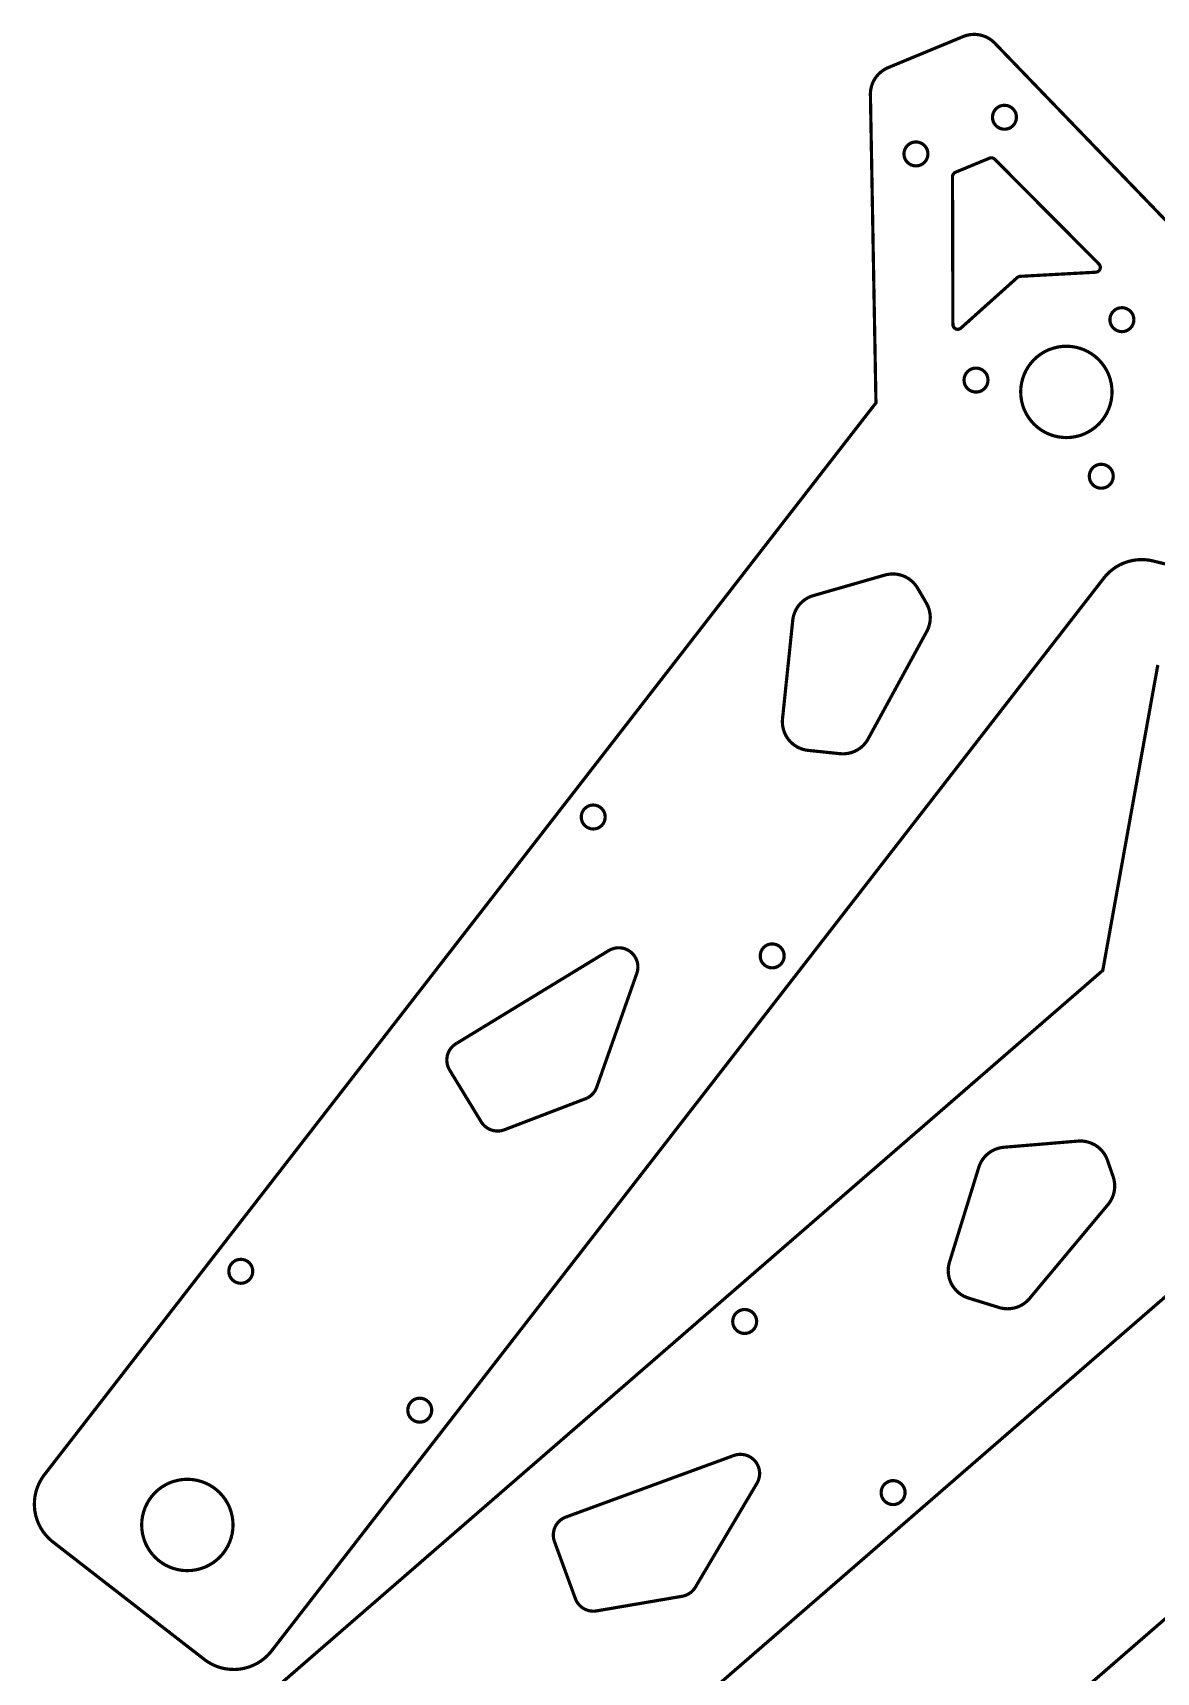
# Model space of a CAD drawing. Extents: x 0 to 529, y 0 to 485.
# Drawn here: x 0 to 117.2, y 314.1 to 485.2 of the extents above; entities that cross this region are included whole.
import ezdxf

# ---------------------------------------------------------------- set-up
doc = ezdxf.new("R2010")
doc.units = 0
doc.layers.get('0').update_dxf_attribs({"linetype": 'CONTINUOUS'})

msp = doc.modelspace()

# ---------------------------------------------------------------- linework, layer by layer
at = {"color": 0, "const_width": 0.3333}
for points in [[(441.6, 350.997), (116.911, 430.053), (116.821, 430.075), (116.551, 430.128), (116.19, 430.174), (115.829, 430.194), (115.471, 430.189), (115.115, 430.158), (114.763, 430.101), (114.418, 430.021), (114.079, 429.915), (113.748, 429.787), (113.428, 429.635), (113.118, 429.46), (112.82, 429.263), (112.536, 429.044), (112.266, 428.804), (112.013, 428.543), (111.834, 428.333), (111.778, 428.261), (24.9176, 316.315), (24.8393, 316.214), (24.5838, 315.928), (24.2196, 315.582), (23.8286, 315.278), (23.4142, 315.018), (22.9799, 314.803), (22.5292, 314.631), (22.0658, 314.503), (21.5932, 314.419), (21.1149, 314.382), (20.6343, 314.392), (20.155, 314.446), (19.6807, 314.547), (19.2147, 314.696), (18.7606, 314.893), (18.3218, 315.138), (18.0032, 315.351), (17.9022, 315.431), (2.1008, 327.69), (1.9998, 327.769), (1.7128, 328.025), (1.367, 328.389), (1.0639, 328.779), (0.804, 329.194), (0.5878, 329.628), (0.4156, 330.079), (0.288, 330.542), (0.2053, 331.015), (0.168, 331.493), (0.1765, 331.974), (0.2314, 332.453), (0.333, 332.928), (0.4818, 333.393), (0.6782, 333.847), (0.9226, 334.286), (1.1373, 334.606), (1.2156, 334.706), (87.9992, 446.553), (87.4193, 478.706), (87.4183, 478.762), (87.4239, 478.936), (87.4457, 479.161), (87.4843, 479.383), (87.539, 479.601), (87.6094, 479.813), (87.6949, 480.017), (87.7951, 480.215), (87.9094, 480.404), (88.0374, 480.585), (88.1785, 480.756), (88.3321, 480.915), (88.4976, 481.064), (88.675, 481.201), (88.8632, 481.325), (89.0619, 481.436), (89.2178, 481.51), (89.2708, 481.532), (97.0936, 484.772), (97.1465, 484.793), (97.309, 484.851), (97.5276, 484.914), (97.7485, 484.96), (97.9706, 484.988), (98.1929, 485), (98.4149, 484.996), (98.6353, 484.974), (98.8533, 484.938), (99.0681, 484.885), (99.2785, 484.815), (99.4839, 484.731), (99.6831, 484.632), (99.8753, 484.517), (100.06, 484.386), (100.235, 484.242), (100.361, 484.124), (100.401, 484.083), (124.521, 459.076)], [(4.734, 294.558), (111.67, 387.326), (117.374, 418.974), (117.384, 419.031), (117.424, 419.199)], [(393.606, 246.115), (136.807, 365.503), (136.724, 365.542), (136.469, 365.646), (136.124, 365.763), (135.774, 365.853), (135.422, 365.917), (135.067, 365.956), (134.711, 365.969), (134.356, 365.957), (134.003, 365.921), (133.654, 365.858), (133.31, 365.772), (132.972, 365.661), (132.641, 365.526), (132.32, 365.367), (132.008, 365.183), (131.709, 364.976), (131.492, 364.806), (131.423, 364.746), (24.3928, 271.897)], [(15.4471, 230.547), (122.383, 323.314)]]:
    msp.add_lwpolyline(points, dxfattribs=at)
at = {"color": 0}
for points in [[(441.6, 350.997), (116.911, 430.053), (116.821, 430.075), (116.551, 430.128), (116.19, 430.174), (115.829, 430.194), (115.471, 430.189), (115.115, 430.158), (114.763, 430.101), (114.418, 430.021), (114.079, 429.915), (113.748, 429.787), (113.428, 429.635), (113.118, 429.46), (112.82, 429.263), (112.536, 429.044), (112.266, 428.804), (112.013, 428.543), (111.834, 428.333), (111.778, 428.261), (24.9176, 316.315), (24.8393, 316.214), (24.5838, 315.928), (24.2196, 315.582), (23.8285, 315.278), (23.414, 315.018), (22.9797, 314.803), (22.5292, 314.631), (22.0658, 314.503), (21.5932, 314.419), (21.1149, 314.382), (20.6342, 314.392), (20.155, 314.446), (19.6806, 314.547), (19.2146, 314.696), (18.7606, 314.893), (18.3218, 315.138), (18.0031, 315.351), (17.9021, 315.431), (2.1008, 327.69), (1.9998, 327.769), (1.7127, 328.025), (1.3669, 328.389), (1.0639, 328.779), (0.804, 329.194), (0.5878, 329.628), (0.4156, 330.079), (0.2879, 330.542), (0.2052, 331.015), (0.1679, 331.493), (0.1765, 331.974), (0.2313, 332.453), (0.333, 332.928), (0.4817, 333.393), (0.6781, 333.847), (0.9226, 334.286), (1.1373, 334.606), (1.2156, 334.706), (87.9992, 446.553), (87.4193, 478.706), (87.4183, 478.762), (87.4239, 478.936), (87.4457, 479.161), (87.4843, 479.383), (87.539, 479.601), (87.6094, 479.813), (87.695, 480.017), (87.7951, 480.215), (87.9094, 480.404), (88.0375, 480.585), (88.1785, 480.756), (88.3321, 480.915), (88.4978, 481.064), (88.675, 481.201), (88.8632, 481.325), (89.0619, 481.436), (89.2178, 481.51), (89.2708, 481.532), (97.0936, 484.772), (97.1465, 484.793), (97.309, 484.851), (97.5276, 484.914), (97.7485, 484.96), (97.9706, 484.988), (98.1929, 485), (98.4149, 484.996), (98.6353, 484.974), (98.8533, 484.938), (99.0681, 484.883), (99.2785, 484.815), (99.4839, 484.731), (99.6831, 484.631), (99.8753, 484.517), (100.06, 484.386), (100.235, 484.242), (100.361, 484.124), (100.401, 484.083), (124.521, 459.076)], [(4.7341, 294.558), (111.67, 387.326), (117.374, 418.974)], [(393.606, 246.115), (136.807, 365.503), (136.724, 365.542), (136.469, 365.646), (136.124, 365.763), (135.774, 365.853), (135.422, 365.917), (135.067, 365.956), (134.711, 365.969), (134.356, 365.957), (134.003, 365.921), (133.654, 365.858), (133.31, 365.772), (132.972, 365.661), (132.641, 365.526), (132.32, 365.367), (132.009, 365.183), (131.709, 364.976), (131.493, 364.806), (131.423, 364.746), (24.3929, 271.897)], [(15.4472, 230.546), (122.383, 323.314)]]:
    msp.add_lwpolyline(points, dxfattribs=at)
at = {"color": 0, "const_width": 0.3333}
for points in [[(100.932, 477.507), (100.99, 477.532), (101.174, 477.581), (101.419, 477.603), (101.659, 477.578), (101.889, 477.508), (102.1, 477.394), (102.288, 477.243), (102.445, 477.054), (102.541, 476.889), (102.565, 476.831), (102.589, 476.774), (102.638, 476.589), (102.661, 476.344), (102.635, 476.104), (102.565, 475.875), (102.453, 475.662), (102.301, 475.475), (102.112, 475.318), (101.947, 475.222), (101.889, 475.199), (101.83, 475.174), (101.646, 475.125), (101.402, 475.103), (101.161, 475.128), (100.932, 475.199), (100.72, 475.311), (100.532, 475.463), (100.375, 475.651), (100.279, 475.817), (100.255, 475.875), (100.231, 475.933), (100.183, 476.117), (100.16, 476.361), (100.185, 476.601), (100.255, 476.831), (100.368, 477.043), (100.52, 477.231), (100.709, 477.387), (100.874, 477.483), (100.932, 477.507)], [(91.6932, 473.681), (91.7512, 473.706), (91.9356, 473.754), (92.1803, 473.776), (92.4206, 473.751), (92.6499, 473.681), (92.8617, 473.568), (93.0493, 473.417), (93.2065, 473.228), (93.3022, 473.063), (93.3264, 473.004), (93.3504, 472.946), (93.3993, 472.762), (93.4218, 472.517), (93.3965, 472.276), (93.3264, 472.047), (93.2138, 471.836), (93.0618, 471.649), (92.8728, 471.492), (92.7081, 471.396), (92.6499, 471.371), (92.5917, 471.347), (92.4074, 471.299), (92.1626, 471.276), (91.9224, 471.301), (91.6931, 471.371), (91.4812, 471.483), (91.2936, 471.636), (91.1365, 471.825), (91.0407, 471.989), (91.0167, 472.047), (90.9925, 472.106), (90.9438, 472.29), (90.9211, 472.535), (90.9464, 472.775), (91.0165, 473.004), (91.1292, 473.217), (91.2813, 473.404), (91.4701, 473.561), (91.6349, 473.657), (91.6932, 473.681)], [(96.0294, 454.722), (96.0296, 454.686), (96.0507, 454.579), (96.1106, 454.451), (96.2039, 454.344), (96.2935, 454.282), (96.3263, 454.267), (96.3589, 454.253), (96.4654, 454.228), (96.6071, 454.229), (96.7426, 454.271), (96.8365, 454.328), (96.8632, 454.351), (102.747, 459.626), (102.768, 459.644), (102.89, 459.715), (103.025, 459.751), (103.054, 459.753), (110.944, 460.183), (110.98, 460.186), (111.086, 460.213), (111.211, 460.279), (111.313, 460.378), (111.371, 460.471), (111.384, 460.504), (111.397, 460.537), (111.415, 460.644), (111.406, 460.786), (111.358, 460.919), (111.297, 461.011), (111.272, 461.036), (100.392, 471.974), (100.366, 472), (100.273, 472.063), (100.136, 472.111), (99.9906, 472.119), (99.8804, 472.097), (99.8464, 472.083), (96.2961, 470.613), (96.2622, 470.599), (96.1689, 470.536), (96.0714, 470.428), (96.0092, 470.297), (95.9874, 470.186), (95.9875, 470.15), (96.0294, 454.722)], [(113.187, 456.387), (113.245, 456.411), (113.43, 456.461), (113.674, 456.483), (113.914, 456.458), (114.144, 456.387), (114.356, 456.275), (114.543, 456.124), (114.7, 455.935), (114.796, 455.769), (114.82, 455.711), (114.844, 455.653), (114.893, 455.469), (114.916, 455.224), (114.891, 454.983), (114.82, 454.754), (114.708, 454.543), (114.556, 454.356), (114.367, 454.197), (114.202, 454.101), (114.144, 454.078), (114.086, 454.054), (113.901, 454.006), (113.657, 453.982), (113.416, 454.008), (113.187, 454.078), (112.975, 454.19), (112.788, 454.343), (112.63, 454.532), (112.535, 454.696), (112.511, 454.754), (112.487, 454.813), (112.438, 454.997), (112.415, 455.242), (112.44, 455.482), (112.511, 455.711), (112.623, 455.924), (112.775, 456.111), (112.964, 456.268), (113.129, 456.364), (113.187, 456.387)], [(106.046, 452.096), (106.159, 452.142), (106.506, 452.258), (106.97, 452.374), (107.437, 452.44), (107.903, 452.46), (108.365, 452.433), (108.819, 452.362), (109.263, 452.25), (109.693, 452.096), (110.107, 451.9), (110.501, 451.667), (110.871, 451.394), (111.216, 451.088), (111.532, 450.743), (111.815, 450.367), (112.063, 449.957), (112.225, 449.629), (112.272, 449.517), (112.318, 449.404), (112.436, 449.057), (112.55, 448.592), (112.616, 448.125), (112.636, 447.66), (112.61, 447.199), (112.54, 446.744), (112.427, 446.3), (112.272, 445.869), (112.077, 445.456), (111.843, 445.063), (111.571, 444.692), (111.263, 444.346), (110.92, 444.031), (110.543, 443.747), (110.134, 443.5), (109.806, 443.338), (109.693, 443.29), (109.581, 443.244), (109.234, 443.126), (108.769, 443.013), (108.302, 442.946), (107.836, 442.926), (107.375, 442.953), (106.92, 443.024), (106.476, 443.136), (106.046, 443.29), (105.633, 443.486), (105.239, 443.719), (104.868, 443.992), (104.523, 444.3), (104.207, 444.643), (103.924, 445.019), (103.677, 445.429), (103.514, 445.757), (103.467, 445.869), (103.421, 445.982), (103.304, 446.329), (103.189, 446.794), (103.123, 447.261), (103.103, 447.726), (103.129, 448.188), (103.2, 448.643), (103.313, 449.086), (103.467, 449.517), (103.662, 449.931), (103.896, 450.324), (104.168, 450.694), (104.476, 451.04), (104.819, 451.356), (105.196, 451.639), (105.605, 451.886), (105.934, 452.049), (106.046, 452.096)], [(97.9615, 450.081), (98.0197, 450.106), (98.204, 450.154), (98.4486, 450.176), (98.6889, 450.151), (98.9182, 450.081), (99.13, 449.968), (99.3178, 449.817), (99.4749, 449.628), (99.5707, 449.463), (99.5947, 449.404), (99.6187, 449.346), (99.6676, 449.162), (99.6901, 448.918), (99.6649, 448.678), (99.5947, 448.447), (99.4822, 448.236), (99.3301, 448.049), (99.1412, 447.892), (98.9764, 447.796), (98.9183, 447.771), (98.86, 447.747), (98.6758, 447.699), (98.4311, 447.676), (98.1908, 447.701), (97.9615, 447.771), (97.7497, 447.883), (97.5619, 448.036), (97.4049, 448.225), (97.3092, 448.39), (97.285, 448.447), (97.2608, 448.506), (97.2121, 448.69), (97.1896, 448.935), (97.2147, 449.175), (97.285, 449.404), (97.3975, 449.617), (97.5496, 449.804), (97.7385, 449.961), (97.9033, 450.057), (97.9615, 450.081)], [(111.036, 440.049), (111.094, 440.072), (111.278, 440.122), (111.523, 440.144), (111.763, 440.119), (111.993, 440.049), (112.205, 439.936), (112.392, 439.785), (112.549, 439.596), (112.645, 439.431), (112.669, 439.372), (112.693, 439.314), (112.742, 439.129), (112.765, 438.885), (112.739, 438.644), (112.669, 438.415), (112.557, 438.204), (112.405, 438.015), (112.216, 437.858), (112.051, 437.763), (111.993, 437.739), (111.935, 437.715), (111.75, 437.667), (111.506, 437.643), (111.265, 437.668), (111.036, 437.739), (110.824, 437.851), (110.637, 438.004), (110.479, 438.193), (110.384, 438.357), (110.36, 438.415), (110.335, 438.474), (110.287, 438.658), (110.264, 438.903), (110.289, 439.143), (110.36, 439.372), (110.472, 439.583), (110.624, 439.772), (110.813, 439.929), (110.978, 440.025), (111.036, 440.049)], [(78.2472, 413.582), (78.2396, 413.508), (78.2312, 413.286), (78.2444, 412.992), (78.2861, 412.7), (78.3558, 412.417), (78.4529, 412.14), (78.5768, 411.875), (78.7267, 411.621), (78.8554, 411.439), (78.9022, 411.381), (78.9489, 411.324), (79.1004, 411.16), (79.3179, 410.961), (79.5528, 410.786), (79.8031, 410.633), (80.0669, 410.507), (80.3425, 410.407), (80.6279, 410.333), (80.8478, 410.296), (80.9214, 410.287), (84.2408, 409.943), (84.2968, 409.938), (84.4657, 409.929), (84.6889, 409.931), (84.9096, 409.949), (85.1268, 409.983), (85.3399, 410.033), (85.5481, 410.099), (85.7504, 410.178), (85.9464, 410.272), (86.1349, 410.381), (86.3154, 410.501), (86.4869, 410.636), (86.6489, 410.783), (86.8003, 410.943), (86.9406, 411.114), (87.0686, 411.297), (87.1571, 411.44), (87.184, 411.49), (93.3028, 422.703), (93.3494, 422.789), (93.4674, 423.058), (93.5833, 423.426), (93.6506, 423.804), (93.669, 424.185), (93.639, 424.565), (93.5606, 424.942), (93.4336, 425.306), (93.3076, 425.571), (93.2583, 425.656), (92.3472, 427.213), (92.315, 427.267), (92.2093, 427.426), (92.0557, 427.626), (91.8878, 427.81), (91.7065, 427.978), (91.5133, 428.131), (91.3094, 428.265), (91.0957, 428.382), (90.8735, 428.482), (90.644, 428.563), (90.4083, 428.625), (90.1676, 428.669), (89.9232, 428.693), (89.6761, 428.696), (89.4276, 428.679), (89.1788, 428.64), (88.9921, 428.599), (88.931, 428.581), (81.4718, 426.44), (81.4171, 426.425), (81.255, 426.369), (81.0465, 426.283), (80.8467, 426.182), (80.6563, 426.067), (80.4757, 425.939), (80.3057, 425.799), (80.1468, 425.647), (79.9996, 425.483), (79.8647, 425.31), (79.7428, 425.126), (79.6343, 424.935), (79.54, 424.735), (79.4603, 424.528), (79.3958, 424.313), (79.3472, 424.093), (79.321, 423.924), (79.3151, 423.867), (78.2472, 413.582)], [(58.0126, 404.49), (58.0707, 404.514), (58.255, 404.563), (58.4997, 404.585), (58.7399, 404.56), (58.9693, 404.49), (59.181, 404.378), (59.3687, 404.225), (59.5258, 404.036), (59.6217, 403.872), (59.6458, 403.814), (59.6699, 403.756), (59.7188, 403.571), (59.7413, 403.326), (59.716, 403.086), (59.6457, 402.857), (59.5332, 402.644), (59.3811, 402.457), (59.1922, 402.3), (59.0275, 402.204), (58.9693, 402.181), (58.9111, 402.156), (58.7268, 402.107), (58.4821, 402.085), (58.2418, 402.11), (58.0125, 402.181), (57.8007, 402.293), (57.6131, 402.444), (57.4558, 402.633), (57.3601, 402.799), (57.3361, 402.857), (57.3119, 402.915), (57.2631, 403.099), (57.2406, 403.344), (57.2658, 403.585), (57.3361, 403.814), (57.4486, 404.025), (57.6007, 404.213), (57.7896, 404.369), (57.9543, 404.465), (58.0126, 404.49)], [(76.6897, 389.999), (76.7479, 390.022), (76.9322, 390.071), (77.1768, 390.093), (77.4171, 390.068), (77.6464, 389.999), (77.8582, 389.886), (78.046, 389.733), (78.2031, 389.544), (78.2987, 389.379), (78.3229, 389.322), (78.3471, 389.264), (78.3958, 389.079), (78.4183, 388.835), (78.3931, 388.594), (78.3229, 388.365), (78.2104, 388.153), (78.0583, 387.965), (77.8694, 387.808), (77.7046, 387.713), (77.6464, 387.689), (77.5882, 387.664), (77.4039, 387.615), (77.1593, 387.593), (76.919, 387.618), (76.6897, 387.689), (76.4779, 387.801), (76.2901, 387.953), (76.1331, 388.142), (76.0374, 388.307), (76.0132, 388.365), (75.9892, 388.424), (75.9403, 388.607), (75.9178, 388.851), (75.9429, 389.092), (76.0132, 389.322), (76.1257, 389.533), (76.2778, 389.721), (76.4667, 389.878), (76.6315, 389.974), (76.6897, 389.999)], [(57.6819, 373.935), (57.7329, 373.954), (57.8817, 374.024), (58.069, 374.133), (58.2424, 374.261), (58.4004, 374.407), (58.5419, 374.569), (58.6657, 374.746), (58.77, 374.936), (58.8357, 375.086), (58.8539, 375.138), (63.0411, 387.026), (63.0669, 387.1), (63.1217, 387.329), (63.1539, 387.635), (63.1393, 387.939), (63.0792, 388.236), (62.975, 388.519), (62.8285, 388.786), (62.6408, 389.029), (62.4743, 389.196), (62.4136, 389.244), (62.3531, 389.294), (62.1557, 389.422), (61.8786, 389.556), (61.5875, 389.644), (61.2879, 389.686), (60.9853, 389.685), (60.685, 389.635), (60.3926, 389.54), (60.18, 389.439), (60.1135, 389.399), (44.1721, 379.678), (44.1285, 379.651), (44.0029, 379.563), (43.8492, 379.433), (43.7111, 379.292), (43.5893, 379.139), (43.4839, 378.976), (43.3953, 378.804), (43.3238, 378.626), (43.2697, 378.442), (43.2333, 378.253), (43.2153, 378.063), (43.2156, 377.869), (43.2347, 377.676), (43.2729, 377.483), (43.3306, 377.294), (43.4082, 377.11), (43.4792, 376.974), (43.5058, 376.929), (46.8007, 371.526), (46.8239, 371.487), (46.9007, 371.378), (47.0119, 371.24), (47.1335, 371.114), (47.2643, 371.001), (47.4035, 370.9), (47.5501, 370.811), (47.7033, 370.736), (47.8621, 370.675), (48.0256, 370.626), (48.1928, 370.592), (48.3628, 370.572), (48.5347, 370.567), (48.7075, 370.576), (48.8804, 370.601), (49.0525, 370.643), (49.1808, 370.683), (49.2228, 370.699), (57.6819, 373.935)], [(95.6735, 356.89), (95.6515, 356.819), (95.5999, 356.603), (95.5554, 356.313), (95.5397, 356.019), (95.5526, 355.726), (95.5939, 355.436), (95.6635, 355.151), (95.7611, 354.874), (95.8519, 354.671), (95.8865, 354.604), (95.9211, 354.539), (96.0379, 354.349), (96.2124, 354.112), (96.4085, 353.893), (96.6243, 353.696), (96.8583, 353.521), (97.109, 353.368), (97.3747, 353.24), (97.5828, 353.161), (97.6536, 353.139), (100.842, 352.153), (100.896, 352.136), (101.06, 352.094), (101.279, 352.053), (101.499, 352.028), (101.719, 352.019), (101.938, 352.026), (102.154, 352.05), (102.368, 352.089), (102.579, 352.143), (102.785, 352.211), (102.986, 352.296), (103.18, 352.394), (103.368, 352.507), (103.547, 352.633), (103.718, 352.774), (103.88, 352.929), (103.994, 353.053), (104.03, 353.096), (112.219, 362.9), (112.282, 362.975), (112.45, 363.215), (112.635, 363.554), (112.775, 363.911), (112.868, 364.282), (112.912, 364.661), (112.909, 365.044), (112.855, 365.426), (112.784, 365.711), (112.752, 365.804), (112.162, 367.508), (112.141, 367.568), (112.068, 367.746), (111.956, 367.971), (111.828, 368.185), (111.683, 368.385), (111.523, 368.571), (111.349, 368.743), (111.162, 368.9), (110.964, 369.042), (110.755, 369.165), (110.536, 369.272), (110.308, 369.362), (110.073, 369.433), (109.831, 369.485), (109.584, 369.517), (109.333, 369.528), (109.141, 369.522), (109.078, 369.517), (101.345, 368.874), (101.288, 368.868), (101.118, 368.846), (100.897, 368.801), (100.681, 368.742), (100.472, 368.667), (100.27, 368.576), (100.076, 368.471), (99.8901, 368.353), (99.714, 368.222), (99.5479, 368.078), (99.3926, 367.922), (99.2488, 367.756), (99.1172, 367.578), (98.9985, 367.389), (98.8935, 367.192), (98.8028, 366.985), (98.744, 366.824), (98.7272, 366.769), (95.6735, 356.89)], [(21.2311, 357.086), (21.2893, 357.11), (21.4736, 357.158), (21.7182, 357.182), (21.9585, 357.156), (22.1878, 357.086), (22.3996, 356.974), (22.5874, 356.821), (22.7444, 356.632), (22.8403, 356.468), (22.8643, 356.41), (22.8885, 356.351), (22.9372, 356.167), (22.9597, 355.922), (22.9346, 355.682), (22.8643, 355.453), (22.7518, 355.24), (22.5997, 355.053), (22.4108, 354.896), (22.246, 354.8), (22.1879, 354.776), (22.1297, 354.753), (21.9454, 354.703), (21.7007, 354.681), (21.4604, 354.706), (21.2311, 354.776), (21.0193, 354.889), (20.8315, 355.04), (20.6744, 355.229), (20.5788, 355.394), (20.5546, 355.453), (20.5304, 355.511), (20.4817, 355.696), (20.4592, 355.94), (20.4843, 356.181), (20.5546, 356.41), (20.6671, 356.621), (20.8192, 356.808), (21.0081, 356.967), (21.1729, 357.063), (21.2311, 357.086)], [(74.0538, 351.921), (74.1156, 351.933), (74.3058, 351.946), (74.5501, 351.919), (74.781, 351.849), (74.9921, 351.735), (75.1779, 351.583), (75.3324, 351.397), (75.4496, 351.181), (75.5114, 351.001), (75.5236, 350.939), (75.5358, 350.878), (75.5478, 350.688), (75.5222, 350.443), (75.4506, 350.213), (75.3369, 350.001), (75.1853, 349.815), (74.9996, 349.661), (74.7836, 349.543), (74.6033, 349.482), (74.5415, 349.469), (74.4797, 349.457), (74.2894, 349.444), (74.0451, 349.471), (73.8144, 349.542), (73.6032, 349.656), (73.4174, 349.807), (73.2629, 349.993), (73.1457, 350.21), (73.084, 350.39), (73.0717, 350.451), (73.0594, 350.514), (73.0475, 350.703), (73.0731, 350.947), (73.1447, 351.178), (73.2583, 351.39), (73.41, 351.575), (73.5957, 351.731), (73.8117, 351.847), (73.9919, 351.908), (74.0538, 351.921)], [(39.9083, 342.594), (39.9664, 342.618), (40.1507, 342.667), (40.3954, 342.689), (40.6357, 342.664), (40.865, 342.594), (41.0768, 342.482), (41.2646, 342.329), (41.4215, 342.14), (41.5174, 341.976), (41.5415, 341.918), (41.5656, 341.86), (41.6144, 341.675), (41.6369, 341.431), (41.6117, 341.19), (41.5415, 340.961), (41.429, 340.749), (41.2769, 340.561), (41.0879, 340.404), (40.9232, 340.308), (40.865, 340.285), (40.8068, 340.26), (40.6225, 340.211), (40.3779, 340.189), (40.1376, 340.214), (39.9082, 340.285), (39.6964, 340.397), (39.5087, 340.549), (39.3517, 340.737), (39.256, 340.903), (39.2318, 340.961), (39.2076, 341.019), (39.1589, 341.203), (39.1364, 341.449), (39.1615, 341.689), (39.2318, 341.918), (39.3443, 342.129), (39.4964, 342.317), (39.6853, 342.474), (39.8501, 342.569), (39.9083, 342.594)], [(67.7685, 322.018), (67.8224, 322.026), (67.9818, 322.065), (68.1868, 322.136), (68.3819, 322.229), (68.5654, 322.342), (68.7358, 322.472), (68.8915, 322.621), (69.0311, 322.787), (69.1249, 322.922), (69.1528, 322.969), (75.5789, 333.813), (75.6186, 333.879), (75.7169, 334.093), (75.8082, 334.388), (75.8531, 334.688), (75.8519, 334.99), (75.8053, 335.29), (75.7135, 335.579), (75.5769, 335.856), (75.4461, 336.05), (75.3962, 336.111), (75.3464, 336.171), (75.1779, 336.335), (74.9321, 336.519), (74.6636, 336.662), (74.3782, 336.764), (74.081, 336.819), (73.7769, 336.831), (73.4717, 336.794), (73.2435, 336.737), (73.1701, 336.71), (55.6389, 330.286), (55.5908, 330.268), (55.4504, 330.207), (55.2743, 330.11), (55.1114, 329.997), (54.9619, 329.871), (54.8267, 329.732), (54.7064, 329.581), (54.6014, 329.419), (54.5125, 329.25), (54.4401, 329.072), (54.385, 328.888), (54.3476, 328.699), (54.3287, 328.506), (54.3287, 328.31), (54.3485, 328.112), (54.3883, 327.915), (54.4314, 327.768), (54.449, 327.721), (56.6264, 321.778), (56.6418, 321.736), (56.6954, 321.612), (56.7778, 321.456), (56.8725, 321.31), (56.9786, 321.172), (57.0956, 321.046), (57.2221, 320.931), (57.3576, 320.828), (57.5012, 320.736), (57.6522, 320.657), (57.8096, 320.59), (57.9725, 320.537), (58.14, 320.499), (58.3115, 320.475), (58.486, 320.465), (58.6626, 320.472), (58.7964, 320.487), (58.8406, 320.494), (67.7685, 322.018)], [(14.3082, 333.864), (14.4207, 333.91), (14.7678, 334.026), (15.2325, 334.142), (15.6993, 334.207), (16.1651, 334.228), (16.6267, 334.201), (17.081, 334.131), (17.5249, 334.018), (17.9553, 333.864), (18.3689, 333.668), (18.7626, 333.435), (19.1335, 333.162), (19.4783, 332.854), (19.7939, 332.511), (20.0771, 332.135), (20.3249, 331.725), (20.4875, 331.397), (20.534, 331.285), (20.5806, 331.172), (20.6978, 330.825), (20.8121, 330.36), (20.8783, 329.893), (20.8978, 329.428), (20.8718, 328.967), (20.8017, 328.511), (20.6886, 328.068), (20.534, 327.638), (20.339, 327.224), (20.1051, 326.831), (19.8335, 326.46), (19.5256, 326.114), (19.1824, 325.799), (18.8054, 325.515), (18.3958, 325.268), (18.0676, 325.106), (17.9553, 325.058), (17.8426, 325.013), (17.4957, 324.894), (17.031, 324.781), (16.5642, 324.714), (16.0983, 324.694), (15.6367, 324.721), (15.1825, 324.79), (14.7385, 324.904), (14.3082, 325.058), (13.8946, 325.254), (13.5008, 325.487), (13.1299, 325.76), (12.7852, 326.067), (12.4696, 326.41), (12.1864, 326.787), (11.9386, 327.197), (11.7761, 327.525), (11.7295, 327.638), (11.6829, 327.75), (11.5658, 328.097), (11.4514, 328.561), (11.3851, 329.029), (11.3656, 329.494), (11.3916, 329.956), (11.4617, 330.41), (11.5748, 330.854), (11.7294, 331.285), (11.9244, 331.699), (12.1583, 332.092), (12.43, 332.463), (12.7379, 332.807), (13.0811, 333.124), (13.4581, 333.407), (13.8676, 333.654), (14.1957, 333.817), (14.3082, 333.864)], [(89.5449, 334.064), (89.6067, 334.076), (89.7969, 334.089), (90.0413, 334.063), (90.2719, 333.992), (90.4832, 333.878), (90.669, 333.726), (90.8235, 333.54), (90.9407, 333.324), (91.0025, 333.143), (91.0147, 333.082), (91.0269, 333.019), (91.0389, 332.829), (91.0133, 332.586), (90.9417, 332.354), (90.8281, 332.143), (90.6764, 331.958), (90.4907, 331.803), (90.2747, 331.686), (90.0943, 331.625), (90.0326, 331.612), (89.9708, 331.6), (89.7806, 331.588), (89.5362, 331.614), (89.3056, 331.685), (89.0943, 331.799), (88.9085, 331.95), (88.754, 332.136), (88.6368, 332.351), (88.575, 332.532), (88.5628, 332.594), (88.5504, 332.656), (88.5385, 332.846), (88.5642, 333.09), (88.6358, 333.321), (88.7494, 333.532), (88.9011, 333.718), (89.0868, 333.872), (89.3028, 333.99), (89.4831, 334.051), (89.5449, 334.064)]]:
    msp.add_lwpolyline(points, close=True, dxfattribs=at)
at = {"color": 0}
for points in [[(100.932, 477.507), (100.99, 477.532), (101.174, 477.581), (101.419, 477.603), (101.659, 477.578), (101.889, 477.508), (102.1, 477.394), (102.288, 477.243), (102.445, 477.054), (102.541, 476.889), (102.565, 476.831), (102.589, 476.774), (102.638, 476.589), (102.661, 476.344), (102.635, 476.104), (102.565, 475.875), (102.453, 475.662), (102.301, 475.475), (102.112, 475.318), (101.947, 475.222), (101.889, 475.199), (101.83, 475.174), (101.646, 475.125), (101.402, 475.103), (101.161, 475.128), (100.932, 475.199), (100.72, 475.311), (100.532, 475.463), (100.375, 475.651), (100.28, 475.817), (100.255, 475.875), (100.231, 475.932), (100.183, 476.117), (100.16, 476.361), (100.185, 476.601), (100.255, 476.831), (100.368, 477.043), (100.52, 477.231), (100.709, 477.387), (100.874, 477.483), (100.932, 477.507)], [(91.6932, 473.681), (91.7512, 473.706), (91.9356, 473.754), (92.1803, 473.776), (92.4206, 473.751), (92.6499, 473.681), (92.8617, 473.568), (93.0493, 473.417), (93.2064, 473.228), (93.3022, 473.063), (93.3264, 473.004), (93.3504, 472.946), (93.3993, 472.762), (93.4218, 472.517), (93.3965, 472.276), (93.3264, 472.047), (93.2138, 471.836), (93.0618, 471.649), (92.8728, 471.492), (92.7081, 471.396), (92.6499, 471.371), (92.5917, 471.347), (92.4074, 471.299), (92.1626, 471.275), (91.9224, 471.301), (91.6931, 471.371), (91.4812, 471.483), (91.2936, 471.636), (91.1365, 471.825), (91.0407, 471.989), (91.0167, 472.047), (90.9925, 472.106), (90.9438, 472.29), (90.9211, 472.535), (90.9464, 472.775), (91.0167, 473.004), (91.1292, 473.217), (91.2813, 473.404), (91.4701, 473.561), (91.6349, 473.657), (91.6932, 473.681)], [(96.0294, 454.722), (96.0296, 454.686), (96.0507, 454.579), (96.1104, 454.45), (96.2039, 454.344), (96.2935, 454.282), (96.3261, 454.267), (96.3589, 454.253), (96.4654, 454.228), (96.6071, 454.229), (96.7426, 454.271), (96.8365, 454.328), (96.8632, 454.351), (102.747, 459.626), (102.768, 459.644), (102.89, 459.715), (103.025, 459.751), (103.054, 459.753), (110.944, 460.183), (110.98, 460.186), (111.086, 460.213), (111.211, 460.279), (111.313, 460.378), (111.371, 460.471), (111.384, 460.504), (111.396, 460.537), (111.415, 460.644), (111.406, 460.786), (111.358, 460.919), (111.297, 461.01), (111.271, 461.036), (100.392, 471.974), (100.366, 472), (100.273, 472.063), (100.136, 472.113), (99.9906, 472.119), (99.8804, 472.097), (99.8465, 472.083), (96.2961, 470.613), (96.2622, 470.599), (96.1689, 470.536), (96.0714, 470.428), (96.0092, 470.297), (95.9874, 470.186), (95.9875, 470.15), (96.0294, 454.722)], [(113.187, 456.387), (113.245, 456.411), (113.43, 456.461), (113.674, 456.483), (113.914, 456.458), (114.144, 456.387), (114.356, 456.275), (114.543, 456.124), (114.7, 455.935), (114.796, 455.769), (114.82, 455.711), (114.844, 455.653), (114.893, 455.468), (114.916, 455.224), (114.89, 454.983), (114.82, 454.754), (114.708, 454.543), (114.556, 454.356), (114.367, 454.197), (114.202, 454.101), (114.144, 454.078), (114.086, 454.054), (113.901, 454.006), (113.657, 453.982), (113.416, 454.008), (113.187, 454.078), (112.975, 454.19), (112.788, 454.343), (112.63, 454.532), (112.535, 454.696), (112.511, 454.754), (112.486, 454.813), (112.438, 454.997), (112.415, 455.242), (112.44, 455.482), (112.511, 455.711), (112.623, 455.924), (112.775, 456.111), (112.964, 456.268), (113.129, 456.364), (113.187, 456.387)], [(106.046, 452.096), (106.159, 452.142), (106.506, 452.258), (106.97, 452.374), (107.437, 452.44), (107.903, 452.46), (108.365, 452.433), (108.819, 452.362), (109.263, 452.25), (109.693, 452.096), (110.107, 451.9), (110.501, 451.667), (110.871, 451.394), (111.216, 451.088), (111.532, 450.743), (111.815, 450.367), (112.063, 449.957), (112.225, 449.629), (112.272, 449.517), (112.318, 449.404), (112.436, 449.057), (112.55, 448.592), (112.616, 448.125), (112.636, 447.66), (112.61, 447.199), (112.54, 446.744), (112.427, 446.3), (112.272, 445.869), (112.077, 445.456), (111.843, 445.063), (111.571, 444.692), (111.263, 444.346), (110.92, 444.031), (110.543, 443.747), (110.134, 443.5), (109.806, 443.338), (109.693, 443.29), (109.581, 443.244), (109.234, 443.126), (108.769, 443.013), (108.302, 442.946), (107.836, 442.926), (107.375, 442.953), (106.92, 443.024), (106.476, 443.136), (106.046, 443.29), (105.633, 443.486), (105.239, 443.719), (104.868, 443.992), (104.523, 444.299), (104.207, 444.643), (103.924, 445.019), (103.676, 445.429), (103.514, 445.757), (103.467, 445.869), (103.421, 445.982), (103.304, 446.329), (103.189, 446.794), (103.123, 447.261), (103.103, 447.726), (103.129, 448.188), (103.2, 448.642), (103.313, 449.086), (103.467, 449.517), (103.662, 449.931), (103.896, 450.324), (104.168, 450.694), (104.476, 451.039), (104.819, 451.356), (105.196, 451.639), (105.605, 451.886), (105.934, 452.049), (106.046, 452.096)], [(97.9615, 450.081), (98.0197, 450.106), (98.204, 450.154), (98.4486, 450.176), (98.6889, 450.151), (98.9182, 450.081), (99.13, 449.968), (99.3178, 449.817), (99.4749, 449.628), (99.5706, 449.463), (99.5947, 449.404), (99.6187, 449.346), (99.6676, 449.162), (99.6901, 448.918), (99.665, 448.678), (99.5947, 448.447), (99.4822, 448.236), (99.3301, 448.049), (99.1412, 447.892), (98.9764, 447.796), (98.9182, 447.771), (98.86, 447.747), (98.6757, 447.699), (98.4311, 447.676), (98.1908, 447.701), (97.9615, 447.771), (97.7497, 447.883), (97.5619, 448.036), (97.4049, 448.225), (97.3092, 448.39), (97.285, 448.447), (97.261, 448.506), (97.2121, 448.69), (97.1896, 448.935), (97.2147, 449.175), (97.285, 449.404), (97.3975, 449.617), (97.5496, 449.804), (97.7385, 449.961), (97.9033, 450.057), (97.9615, 450.081)], [(111.036, 440.049), (111.094, 440.072), (111.278, 440.122), (111.523, 440.144), (111.763, 440.119), (111.993, 440.049), (112.204, 439.936), (112.392, 439.785), (112.549, 439.596), (112.645, 439.431), (112.669, 439.372), (112.693, 439.314), (112.742, 439.129), (112.765, 438.885), (112.739, 438.644), (112.669, 438.415), (112.557, 438.204), (112.405, 438.015), (112.216, 437.858), (112.051, 437.763), (111.993, 437.739), (111.935, 437.715), (111.75, 437.667), (111.506, 437.643), (111.265, 437.668), (111.036, 437.739), (110.824, 437.851), (110.636, 438.004), (110.479, 438.193), (110.384, 438.357), (110.359, 438.415), (110.335, 438.474), (110.287, 438.658), (110.264, 438.903), (110.289, 439.143), (110.359, 439.372), (110.472, 439.583), (110.624, 439.772), (110.813, 439.929), (110.978, 440.025), (111.036, 440.049)], [(78.2472, 413.582), (78.2396, 413.508), (78.2311, 413.286), (78.2443, 412.992), (78.2861, 412.7), (78.3558, 412.417), (78.4529, 412.14), (78.5767, 411.875), (78.7267, 411.621), (78.8554, 411.439), (78.9022, 411.381), (78.9489, 411.324), (79.1004, 411.16), (79.3179, 410.961), (79.5528, 410.786), (79.8031, 410.633), (80.0669, 410.507), (80.3425, 410.407), (80.6279, 410.333), (80.8476, 410.296), (80.9214, 410.287), (84.2408, 409.943), (84.2968, 409.938), (84.4657, 409.929), (84.6889, 409.931), (84.9094, 409.949), (85.1268, 409.983), (85.3399, 410.033), (85.5479, 410.099), (85.7504, 410.178), (85.9462, 410.272), (86.1349, 410.381), (86.3153, 410.501), (86.4869, 410.636), (86.6488, 410.783), (86.8003, 410.943), (86.9404, 411.114), (87.0686, 411.297), (87.1569, 411.44), (87.184, 411.49), (93.3028, 422.703), (93.3494, 422.789), (93.4674, 423.058), (93.5832, 423.426), (93.6504, 423.804), (93.6689, 424.185), (93.6389, 424.565), (93.5606, 424.942), (93.4335, 425.306), (93.3076, 425.571), (93.2583, 425.656), (92.3472, 427.213), (92.315, 427.267), (92.2092, 427.426), (92.0556, 427.626), (91.8876, 427.81), (91.7065, 427.978), (91.5133, 428.131), (91.3093, 428.265), (91.0957, 428.382), (90.8735, 428.482), (90.6439, 428.563), (90.4082, 428.625), (90.1676, 428.669), (89.9231, 428.693), (89.6761, 428.696), (89.4275, 428.679), (89.1788, 428.64), (88.9921, 428.599), (88.9308, 428.581), (81.4718, 426.44), (81.4169, 426.425), (81.255, 426.369), (81.0464, 426.283), (80.8467, 426.182), (80.6561, 426.067), (80.4756, 425.939), (80.3056, 425.799), (80.1467, 425.647), (79.9996, 425.483), (79.8647, 425.31), (79.7428, 425.126), (79.6343, 424.935), (79.54, 424.735), (79.4603, 424.528), (79.3958, 424.313), (79.3472, 424.093), (79.321, 423.924), (79.3151, 423.867), (78.2472, 413.582)], [(58.0125, 404.49), (58.0707, 404.514), (58.255, 404.563), (58.4996, 404.585), (58.7399, 404.56), (58.9692, 404.49), (59.181, 404.378), (59.3687, 404.225), (59.5258, 404.036), (59.6215, 403.872), (59.6457, 403.814), (59.6699, 403.756), (59.7186, 403.571), (59.7411, 403.326), (59.716, 403.086), (59.6457, 402.857), (59.5332, 402.644), (59.3811, 402.457), (59.1922, 402.3), (59.0274, 402.204), (58.9693, 402.181), (58.911, 402.156), (58.7267, 402.107), (58.4821, 402.085), (58.2418, 402.11), (58.0125, 402.181), (57.8007, 402.293), (57.6129, 402.444), (57.4558, 402.633), (57.3601, 402.799), (57.336, 402.857), (57.3118, 402.915), (57.2631, 403.099), (57.2406, 403.344), (57.2658, 403.585), (57.336, 403.814), (57.4485, 404.025), (57.6006, 404.213), (57.7894, 404.369), (57.9543, 404.465), (58.0125, 404.49)], [(76.6897, 389.999), (76.7478, 390.022), (76.9321, 390.071), (77.1768, 390.093), (77.4171, 390.068), (77.6464, 389.999), (77.8582, 389.886), (78.0458, 389.733), (78.2031, 389.544), (78.2987, 389.379), (78.3229, 389.322), (78.3469, 389.264), (78.3958, 389.079), (78.4183, 388.835), (78.3931, 388.594), (78.3229, 388.365), (78.2103, 388.153), (78.0583, 387.965), (77.8693, 387.808), (77.7046, 387.713), (77.6464, 387.689), (77.5882, 387.664), (77.4039, 387.615), (77.1592, 387.593), (76.919, 387.618), (76.6897, 387.689), (76.4779, 387.801), (76.2901, 387.953), (76.1331, 388.142), (76.0372, 388.307), (76.0132, 388.365), (75.989, 388.424), (75.9403, 388.607), (75.9176, 388.851), (75.9429, 389.092), (76.0132, 389.322), (76.1257, 389.533), (76.2778, 389.721), (76.4667, 389.878), (76.6314, 389.974), (76.6897, 389.999)], [(57.6819, 373.935), (57.7329, 373.954), (57.8817, 374.024), (58.0689, 374.133), (58.2424, 374.261), (58.4004, 374.407), (58.5419, 374.569), (58.6656, 374.746), (58.77, 374.936), (58.8357, 375.086), (58.8539, 375.138), (63.041, 387.026), (63.0669, 387.1), (63.1217, 387.329), (63.1539, 387.635), (63.1392, 387.939), (63.0792, 388.236), (62.975, 388.519), (62.8283, 388.786), (62.6408, 389.029), (62.4742, 389.196), (62.4136, 389.244), (62.3529, 389.294), (62.1557, 389.422), (61.8785, 389.556), (61.5874, 389.644), (61.2878, 389.686), (60.9853, 389.685), (60.685, 389.635), (60.3926, 389.54), (60.18, 389.439), (60.1133, 389.399), (44.1721, 379.678), (44.1285, 379.651), (44.0029, 379.563), (43.849, 379.433), (43.7111, 379.292), (43.5893, 379.139), (43.4839, 378.976), (43.3951, 378.804), (43.3236, 378.626), (43.2696, 378.442), (43.2333, 378.253), (43.2153, 378.063), (43.2156, 377.869), (43.2346, 377.676), (43.2729, 377.483), (43.3306, 377.294), (43.4081, 377.11), (43.4792, 376.974), (43.5057, 376.929), (46.8006, 371.526), (46.8239, 371.487), (46.9007, 371.378), (47.0119, 371.24), (47.1335, 371.114), (47.2642, 371.001), (47.4035, 370.9), (47.5501, 370.811), (47.7033, 370.736), (47.8621, 370.675), (48.0256, 370.626), (48.1928, 370.592), (48.3628, 370.572), (48.5347, 370.567), (48.7075, 370.576), (48.8804, 370.601), (49.0525, 370.643), (49.1808, 370.683), (49.2226, 370.699), (57.6819, 373.935)], [(95.6736, 356.89), (95.6517, 356.819), (95.6, 356.603), (95.5554, 356.313), (95.5397, 356.019), (95.5526, 355.726), (95.594, 355.436), (95.6635, 355.151), (95.7611, 354.874), (95.8519, 354.671), (95.8865, 354.604), (95.9211, 354.539), (96.0379, 354.349), (96.2124, 354.111), (96.4085, 353.893), (96.6243, 353.696), (96.8585, 353.521), (97.1092, 353.368), (97.3747, 353.24), (97.5829, 353.161), (97.6537, 353.139), (100.842, 352.153), (100.896, 352.136), (101.06, 352.094), (101.279, 352.053), (101.499, 352.028), (101.719, 352.019), (101.938, 352.026), (102.154, 352.05), (102.368, 352.089), (102.579, 352.143), (102.785, 352.211), (102.986, 352.296), (103.18, 352.394), (103.368, 352.507), (103.547, 352.633), (103.718, 352.775), (103.88, 352.929), (103.994, 353.053), (104.031, 353.096), (112.219, 362.9), (112.282, 362.975), (112.45, 363.215), (112.635, 363.554), (112.775, 363.911), (112.868, 364.282), (112.912, 364.661), (112.909, 365.044), (112.855, 365.426), (112.784, 365.713), (112.752, 365.804), (112.162, 367.508), (112.141, 367.568), (112.068, 367.746), (111.957, 367.971), (111.828, 368.185), (111.683, 368.385), (111.523, 368.571), (111.349, 368.743), (111.163, 368.9), (110.964, 369.042), (110.755, 369.165), (110.536, 369.272), (110.308, 369.362), (110.073, 369.433), (109.831, 369.485), (109.584, 369.517), (109.333, 369.528), (109.141, 369.522), (109.078, 369.517), (101.345, 368.874), (101.288, 368.868), (101.118, 368.846), (100.897, 368.801), (100.681, 368.742), (100.472, 368.667), (100.27, 368.576), (100.076, 368.471), (99.8903, 368.353), (99.714, 368.222), (99.5479, 368.078), (99.3926, 367.922), (99.2489, 367.756), (99.1172, 367.578), (98.9985, 367.389), (98.8935, 367.192), (98.8028, 366.985), (98.7442, 366.824), (98.7274, 366.769), (95.6736, 356.89)], [(21.2311, 357.086), (21.2893, 357.11), (21.4736, 357.158), (21.7182, 357.182), (21.9585, 357.156), (22.1878, 357.086), (22.3996, 356.974), (22.5874, 356.821), (22.7444, 356.632), (22.8401, 356.468), (22.8643, 356.41), (22.8883, 356.351), (22.9372, 356.167), (22.9597, 355.922), (22.9346, 355.682), (22.8643, 355.453), (22.7518, 355.24), (22.5997, 355.053), (22.4108, 354.896), (22.246, 354.8), (22.1878, 354.776), (22.1296, 354.753), (21.9453, 354.703), (21.7007, 354.681), (21.4604, 354.706), (21.2311, 354.776), (21.0193, 354.889), (20.8315, 355.04), (20.6744, 355.229), (20.5786, 355.394), (20.5546, 355.453), (20.5304, 355.511), (20.4817, 355.696), (20.4592, 355.94), (20.4843, 356.181), (20.5546, 356.41), (20.6671, 356.621), (20.8192, 356.81), (21.0081, 356.967), (21.1729, 357.063), (21.2311, 357.086)], [(74.0539, 351.921), (74.1156, 351.933), (74.3058, 351.946), (74.5503, 351.919), (74.781, 351.849), (74.9922, 351.735), (75.1779, 351.583), (75.3324, 351.397), (75.4497, 351.181), (75.5114, 351.001), (75.5238, 350.939), (75.536, 350.878), (75.5479, 350.688), (75.5224, 350.443), (75.4507, 350.213), (75.3371, 350.001), (75.1854, 349.815), (74.9996, 349.661), (74.7838, 349.543), (74.6033, 349.482), (74.5417, 349.469), (74.4799, 349.457), (74.2896, 349.444), (74.0451, 349.471), (73.8144, 349.542), (73.6032, 349.656), (73.4175, 349.807), (73.2631, 349.993), (73.1458, 350.21), (73.084, 350.39), (73.0718, 350.451), (73.0594, 350.513), (73.0475, 350.703), (73.0732, 350.947), (73.1447, 351.179), (73.2583, 351.39), (73.41, 351.575), (73.5958, 351.731), (73.8118, 351.847), (73.9921, 351.908), (74.0539, 351.921)], [(39.9082, 342.594), (39.9664, 342.618), (40.1507, 342.667), (40.3953, 342.689), (40.6357, 342.664), (40.865, 342.594), (41.0768, 342.482), (41.2644, 342.329), (41.4215, 342.14), (41.5174, 341.976), (41.5414, 341.918), (41.5656, 341.86), (41.6143, 341.675), (41.6369, 341.431), (41.6117, 341.19), (41.5414, 340.961), (41.4289, 340.749), (41.2768, 340.561), (41.0879, 340.404), (40.9231, 340.308), (40.865, 340.285), (40.8068, 340.26), (40.6225, 340.211), (40.3778, 340.189), (40.1375, 340.214), (39.9082, 340.285), (39.6964, 340.397), (39.5087, 340.549), (39.3517, 340.737), (39.2558, 340.903), (39.2318, 340.961), (39.2076, 341.019), (39.1587, 341.203), (39.1363, 341.449), (39.1615, 341.689), (39.2317, 341.918), (39.3443, 342.129), (39.4963, 342.317), (39.6853, 342.474), (39.85, 342.569), (39.9082, 342.594)], [(67.7686, 322.018), (67.8224, 322.026), (67.9819, 322.065), (68.1869, 322.136), (68.3819, 322.229), (68.5654, 322.34), (68.7358, 322.472), (68.8917, 322.621), (69.0311, 322.787), (69.125, 322.922), (69.1528, 322.969), (75.5789, 333.813), (75.6186, 333.879), (75.7171, 334.093), (75.8083, 334.388), (75.8532, 334.688), (75.8519, 334.99), (75.8053, 335.289), (75.7136, 335.579), (75.5771, 335.856), (75.4462, 336.051), (75.3964, 336.111), (75.3464, 336.171), (75.1781, 336.335), (74.9321, 336.519), (74.6638, 336.662), (74.3783, 336.764), (74.081, 336.819), (73.7771, 336.831), (73.4717, 336.794), (73.2435, 336.737), (73.1703, 336.71), (55.6389, 330.286), (55.5908, 330.268), (55.4504, 330.207), (55.2743, 330.11), (55.1114, 329.997), (54.9619, 329.871), (54.8268, 329.732), (54.7064, 329.581), (54.6014, 329.419), (54.5125, 329.25), (54.4401, 329.072), (54.385, 328.888), (54.3478, 328.699), (54.3287, 328.506), (54.3289, 328.31), (54.3485, 328.112), (54.3883, 327.915), (54.4315, 327.768), (54.449, 327.721), (56.6265, 321.778), (56.6418, 321.736), (56.6956, 321.612), (56.7779, 321.456), (56.8725, 321.31), (56.9786, 321.172), (57.0956, 321.046), (57.2221, 320.931), (57.3576, 320.828), (57.5014, 320.736), (57.6522, 320.657), (57.8096, 320.59), (57.9725, 320.537), (58.1401, 320.499), (58.3115, 320.475), (58.4861, 320.465), (58.6626, 320.472), (58.7965, 320.487), (58.8407, 320.494), (67.7686, 322.018)], [(14.3082, 333.864), (14.4207, 333.91), (14.7676, 334.026), (15.2324, 334.142), (15.6993, 334.207), (16.165, 334.228), (16.6267, 334.201), (17.081, 334.131), (17.5249, 334.018), (17.9551, 333.864), (18.3688, 333.668), (18.7626, 333.435), (19.1335, 333.162), (19.4782, 332.854), (19.7939, 332.511), (20.0771, 332.135), (20.3249, 331.725), (20.4874, 331.397), (20.534, 331.285), (20.5806, 331.172), (20.6976, 330.825), (20.8119, 330.36), (20.8783, 329.893), (20.8978, 329.428), (20.8718, 328.967), (20.8017, 328.511), (20.6886, 328.068), (20.534, 327.638), (20.339, 327.224), (20.1051, 326.831), (19.8335, 326.46), (19.5254, 326.114), (19.1824, 325.799), (18.8053, 325.515), (18.3958, 325.268), (18.0676, 325.106), (17.9551, 325.058), (17.8426, 325.013), (17.4957, 324.894), (17.031, 324.781), (16.564, 324.714), (16.0983, 324.694), (15.6367, 324.721), (15.1824, 324.792), (14.7385, 324.904), (14.3082, 325.058), (13.8946, 325.254), (13.5008, 325.487), (13.1299, 325.76), (12.7852, 326.067), (12.4696, 326.41), (12.1864, 326.787), (11.9386, 327.197), (11.776, 327.525), (11.7294, 327.638), (11.6828, 327.75), (11.5657, 328.097), (11.4513, 328.561), (11.3851, 329.029), (11.3656, 329.494), (11.3915, 329.956), (11.4617, 330.41), (11.5748, 330.854), (11.7294, 331.285), (11.9243, 331.699), (12.1583, 332.092), (12.4299, 332.463), (12.7379, 332.807), (13.0811, 333.124), (13.458, 333.407), (13.8675, 333.654), (14.1957, 333.817), (14.3082, 333.864)], [(89.545, 334.064), (89.6067, 334.076), (89.7969, 334.089), (90.0413, 334.063), (90.2721, 333.992), (90.4832, 333.878), (90.669, 333.726), (90.8235, 333.54), (90.9407, 333.324), (91.0025, 333.143), (91.0149, 333.082), (91.0271, 333.019), (91.039, 332.831), (91.0133, 332.586), (90.9417, 332.354), (90.8282, 332.143), (90.6765, 331.958), (90.4907, 331.803), (90.2749, 331.686), (90.0944, 331.625), (90.0326, 331.612), (89.9708, 331.6), (89.7806, 331.588), (89.5362, 331.614), (89.3056, 331.685), (89.0943, 331.799), (88.9085, 331.95), (88.754, 332.136), (88.6369, 332.353), (88.5751, 332.532), (88.5628, 332.594), (88.5506, 332.656), (88.5386, 332.846), (88.5643, 333.09), (88.6358, 333.321), (88.7494, 333.532), (88.9011, 333.718), (89.0869, 333.872), (89.3028, 333.99), (89.4832, 334.051), (89.545, 334.064)]]:
    msp.add_lwpolyline(points, close=True, dxfattribs=at)

doc.saveas('drawing.dxf')
